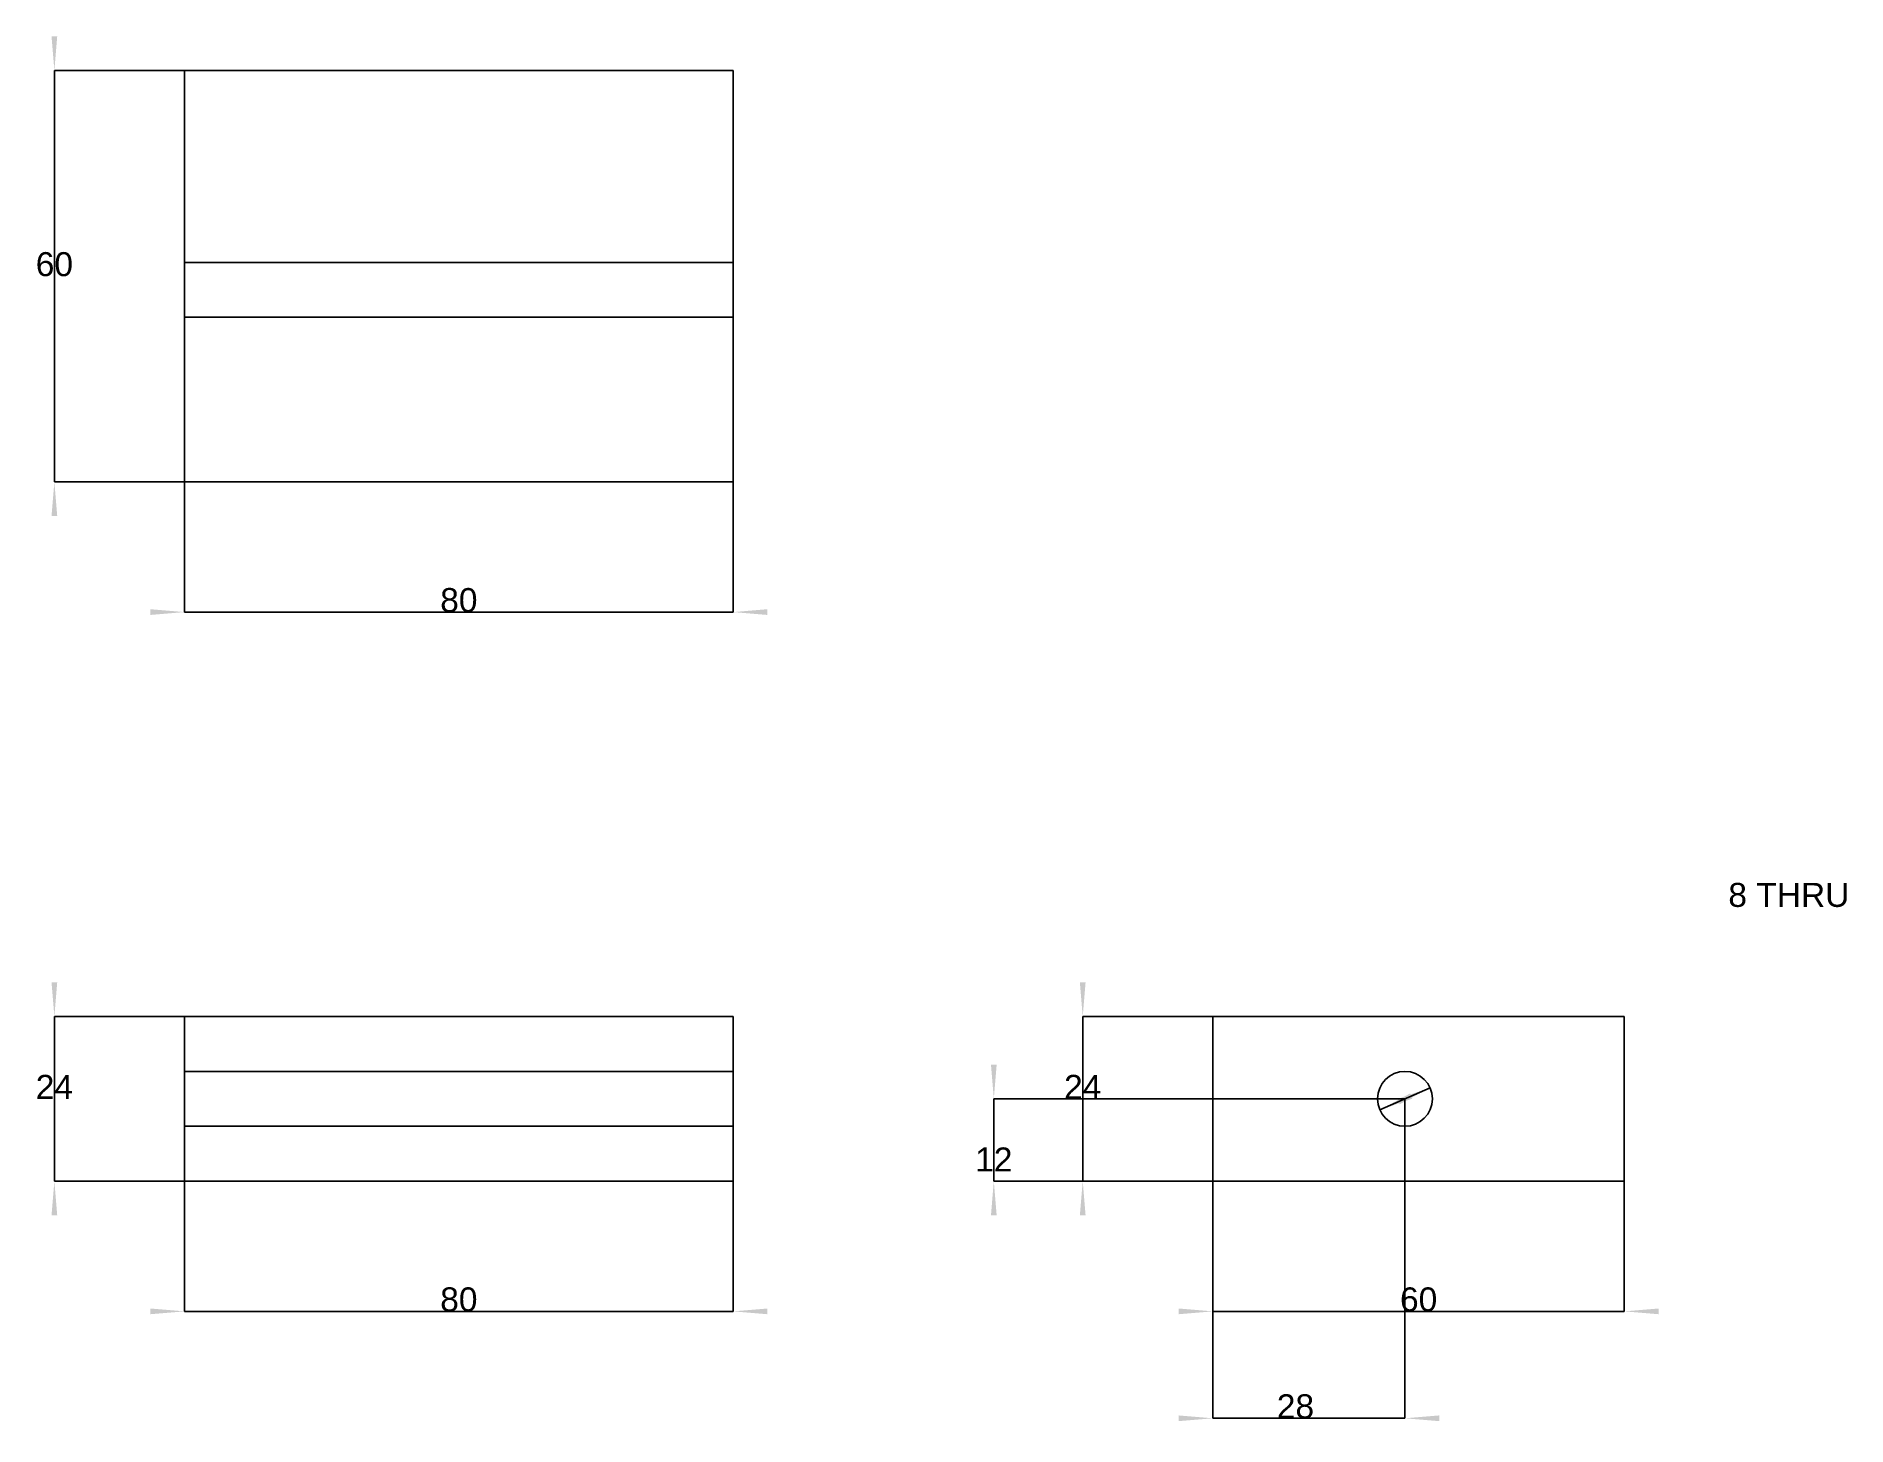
# Model space of a CAD drawing. Header units: millimetres. Extents: x 118 to 382, y 37 to 240.
import ezdxf
from ezdxf.enums import TextEntityAlignment as Align

# ---------------------------------------------------------------- set-up
doc = ezdxf.new("R2010")
doc.units = ezdxf.units.MM
doc.layers.get('0').update_dxf_attribs({"linetype": 'CONTINUOUS'})
for name, color, linetype in [('D', 7, 'CONTINUOUS'), ('D001', 7, 'CONTINUOUS'), ('D002', 7, 'CONTINUOUS'), ('D003', 7, 'CONTINUOUS'), ('D004', 7, 'CONTINUOUS'), ('D005', 7, 'CONTINUOUS'), ('D006', 7, 'CONTINUOUS'), ('D007', 7, 'CONTINUOUS'), ('D008', 7, 'CONTINUOUS'), ('Front', 7, 'CONTINUOUS'), ('Right', 7, 'CONTINUOUS'), ('Top', 7, 'CONTINUOUS')]:
    doc.layers.add(name, color=color, linetype=linetype)
doc.styles.get("Standard").update_dxf_attribs({"font": 'arial.ttf'})
doc.dimstyles.get("Standard").update_dxf_attribs({"dimscale": 0, "dimtxt": 2.5, "dimasz": 2.5, "dimexe": 1.25, "dimexo": 0.625, "dimtad": 1, "dimtxsty": 'STANDARD', "dimcen": 2.5, "dimazin": 3, "dimtfac": 1, "dimtmove": 0, "dimatfit": 3})

# ---------------------------------------------------------------- blocks, each defined once
blk = doc.blocks.new('*D')
at = {"color": 0}
for points in [[(135, 53.5833), (135, 54.4167), (140, 54)], [(225, 53.5833), (225, 54.4167), (220, 54)]]:
    blk.add_solid(points, dxfattribs=at)
at = {"layer": 'D'}
for p, q in [((140, 73), (140, 54)), ((220, 73), (220, 54)), ((140, 54), (220, 54))]:
    blk.add_line(p, q, dxfattribs=at)
blk.add_text('80', height=3.5, dxfattribs=at).set_placement((180, 54), align=Align.CENTER)
blk = doc.blocks.new('*D001')
at = {"color": 0}
for points in [[(120.583, 102), (121.417, 102), (121, 97)], [(120.583, 68), (121.417, 68), (121, 73)]]:
    blk.add_solid(points, dxfattribs=at)
at = {"layer": 'D001'}
for p, q in [((140, 97), (121, 97)), ((121, 73), (121, 97)), ((140, 73), (121, 73))]:
    blk.add_line(p, q, dxfattribs=at)
blk.add_text('24', height=3.5, dxfattribs=at).set_placement((121, 85), align=Align.CENTER)
blk = doc.blocks.new('*D002')
at = {"color": 0}
for points in [[(135, 155.583), (135, 156.417), (140, 156)], [(225, 155.583), (225, 156.417), (220, 156)]]:
    blk.add_solid(points, dxfattribs=at)
at = {"layer": 'D002'}
for p, q in [((140, 175), (140, 156)), ((220, 175), (220, 156)), ((140, 156), (220, 156))]:
    blk.add_line(p, q, dxfattribs=at)
blk.add_text('80', height=3.5, dxfattribs=at).set_placement((180, 156), align=Align.CENTER)
blk = doc.blocks.new('*D003')
at = {"color": 0}
for points in [[(120.583, 240), (121.417, 240), (121, 235)], [(120.583, 170), (121.417, 170), (121, 175)]]:
    blk.add_solid(points, dxfattribs=at)
at = {"layer": 'D003'}
for p, q in [((140, 235), (121, 235)), ((121, 175), (121, 235)), ((140, 175), (121, 175))]:
    blk.add_line(p, q, dxfattribs=at)
blk.add_text('60', height=3.5, dxfattribs=at).set_placement((121, 205), align=Align.CENTER)
blk = doc.blocks.new('*D004')
at = {"color": 0}
for points in [[(285, 53.5833), (285, 54.4167), (290, 54)], [(355, 53.5833), (355, 54.4167), (350, 54)]]:
    blk.add_solid(points, dxfattribs=at)
at = {"layer": 'D004'}
for p, q in [((290, 73), (290, 54)), ((350, 73), (350, 54)), ((290, 54), (350, 54))]:
    blk.add_line(p, q, dxfattribs=at)
blk.add_text('60', height=3.5, dxfattribs=at).set_placement((320, 54), align=Align.CENTER)
blk = doc.blocks.new('*D005')
at = {"color": 0}
for points in [[(270.583, 102), (271.417, 102), (271, 97)], [(270.583, 68), (271.417, 68), (271, 73)]]:
    blk.add_solid(points, dxfattribs=at)
at = {"layer": 'D005'}
for p, q in [((290, 97), (271, 97)), ((271, 73), (271, 97)), ((290, 73), (271, 73))]:
    blk.add_line(p, q, dxfattribs=at)
blk.add_text('24', height=3.5, dxfattribs=at).set_placement((271, 85), align=Align.CENTER)
blk = doc.blocks.new('*D006')
at = {"color": 0}
for points in [[(285, 37.9876), (285, 38.8209), (290, 38.4043)], [(323, 37.9876), (323, 38.8209), (318, 38.4043)]]:
    blk.add_solid(points, dxfattribs=at)
at = {"layer": 'D006'}
for p, q in [((318, 85), (318, 38.4043)), ((290, 73), (290, 38.4043)), ((290, 38.4043), (318, 38.4043))]:
    blk.add_line(p, q, dxfattribs=at)
blk.add_text('28', height=3.5, dxfattribs=at).set_placement((302.03, 38.4043), align=Align.CENTER)
blk = doc.blocks.new('*D007')
at = {"color": 0}
for points in [[(257.614, 90), (258.447, 90), (258.03, 85)], [(257.614, 68), (258.447, 68), (258.03, 73)]]:
    blk.add_solid(points, dxfattribs=at)
at = {"layer": 'D007'}
for p, q in [((318, 85), (258.03, 85)), ((258.03, 73), (258.03, 85)), ((290, 73), (258.03, 73))]:
    blk.add_line(p, q, dxfattribs=at)
blk.add_text('12', height=3.5, dxfattribs=at).set_placement((258.03, 74.4043), align=Align.CENTER)
blk = doc.blocks.new('*D008')
at = {"color": 0}
for points in [[(319.083, 85.0223), (318.747, 85.7848), (314.34, 83.3859)], [(317.253, 84.2152), (316.917, 84.9777), (321.66, 86.6141)]]:
    blk.add_solid(points, dxfattribs=at)
at = {"layer": 'D008'}
blk.add_line((321.66, 86.6141), (314.34, 83.3859), dxfattribs=at)
blk.add_text('8 THRU', height=3.5, dxfattribs=at).set_placement((374, 113), align=Align.CENTER)

msp = doc.modelspace()

# ---------------------------------------------------------------- linework, layer by layer
at = {"layer": 'Front'}
for p, q in [((140, 73), (140, 97)), ((140, 97), (220, 97)), ((140, 73), (140, 97)), ((140, 97), (220, 97)), ((220, 73), (220, 97)), ((220, 73), (220, 97)), ((220, 89), (140, 89)), ((220, 81), (140, 81)), ((140, 73), (220, 73)), ((140, 73), (220, 73))]:
    msp.add_line(p, q, dxfattribs=at)
for points in [[(140, 81), (140, 81.1), (140, 81.396), (140, 81.873), (140, 82.506), (140, 83.264), (140, 84.11), (140, 85), (140, 85.89), (140, 86.736), (140, 87.494), (140, 88.127), (140, 88.604), (140, 88.9), (140, 89)], [(140, 89), (140, 88.9), (140, 88.604), (140, 88.127), (140, 87.494), (140, 86.736), (140, 85.89), (140, 85), (140, 84.11), (140, 83.264), (140, 82.506), (140, 81.873), (140, 81.396), (140, 81.1), (140, 81)], [(220, 81), (220, 81.1), (220, 81.396), (220, 81.873), (220, 82.506), (220, 83.264), (220, 84.11), (220, 85), (220, 85.89), (220, 86.736), (220, 87.494), (220, 88.127), (220, 88.604), (220, 88.9), (220, 89)], [(220, 89), (220, 88.9), (220, 88.604), (220, 88.127), (220, 87.494), (220, 86.736), (220, 85.89), (220, 85), (220, 84.11), (220, 83.264), (220, 82.506), (220, 81.873), (220, 81.396), (220, 81.1), (220, 81)]]:
    msp.add_open_spline(points, degree=1, dxfattribs=at)
at = {"layer": 'Right'}
for p, q in [((290, 73), (290, 97)), ((290, 97), (350, 97)), ((290, 73), (290, 97)), ((290, 97), (350, 97)), ((350, 73), (350, 97)), ((350, 73), (350, 97)), ((290, 73), (350, 73)), ((290, 73), (350, 73))]:
    msp.add_line(p, q, dxfattribs=at)
msp.add_circle((318, 85), 4, dxfattribs=at)
msp.add_circle((318, 85), 4, dxfattribs=at)
at = {"layer": 'Top'}
for p, q in [((140, 175), (140, 235)), ((140, 235), (220, 235)), ((140, 175), (140, 235)), ((140, 235), (220, 235)), ((220, 175), (220, 235)), ((220, 175), (220, 235)), ((220, 207), (140, 207)), ((220, 199), (140, 199)), ((140, 175), (220, 175)), ((140, 175), (220, 175))]:
    msp.add_line(p, q, dxfattribs=at)
for points in [[(140, 199), (140, 199.1), (140, 199.396), (140, 199.873), (140, 200.506), (140, 201.264), (140, 202.11), (140, 203), (140, 203.89), (140, 204.736), (140, 205.494), (140, 206.127), (140, 206.604), (140, 206.9), (140, 207)], [(220, 199), (220, 199.1), (220, 199.396), (220, 199.873), (220, 200.506), (220, 201.264), (220, 202.11), (220, 203), (220, 203.89), (220, 204.736), (220, 205.494), (220, 206.127), (220, 206.604), (220, 206.9), (220, 207)], [(140, 203), (140, 202.552), (140, 202.11), (140, 201.679), (140, 201.264), (140, 200.872), (140, 200.506), (140, 200.172), (140, 199.873), (140, 199.613), (140, 199.396), (140, 199.224), (140, 199.1), (140, 199.025), (140, 199)], [(220, 203), (220, 202.552), (220, 202.11), (220, 201.679), (220, 201.264), (220, 200.872), (220, 200.506), (220, 200.172), (220, 199.873), (220, 199.613), (220, 199.396), (220, 199.224), (220, 199.1), (220, 199.025), (220, 199)]]:
    msp.add_open_spline(points, degree=1, dxfattribs=at)
for points in [[(140, 207), (140, 206.987), (140, 206.975), (140, 206.937), (140, 206.9), (140, 206.838), (140, 206.776), (140, 206.69), (140, 206.604), (140, 206.495), (140, 206.387), (140, 206.257), (140, 206.127), (140, 205.978), (140, 205.828), (140, 205.661), (140, 205.494), (140, 205.311), (140, 205.128), (140, 204.932), (140, 204.736), (140, 204.528), (140, 204.321), (140, 204.106), (140, 203.89), (140, 203.449), (140, 203)], [(220, 207), (220, 206.987), (220, 206.975), (220, 206.937), (220, 206.9), (220, 206.838), (220, 206.776), (220, 206.69), (220, 206.604), (220, 206.495), (220, 206.387), (220, 206.257), (220, 206.127), (220, 205.978), (220, 205.828), (220, 205.661), (220, 205.494), (220, 205.311), (220, 205.128), (220, 204.932), (220, 204.736), (220, 204.528), (220, 204.321), (220, 204.106), (220, 203.89), (220, 203.449), (220, 203)]]:
    msp.add_open_spline(points, degree=2, knots=[4.712389, 4.712389, 4.712389, 4.8245887, 4.8245887, 4.9367885, 4.9367885, 5.0489882, 5.0489882, 5.1611879, 5.1611879, 5.2733877, 5.2733877, 5.3855874, 5.3855874, 5.4977871, 5.4977871, 5.6099869, 5.6099869, 5.7221866, 5.7221866, 5.8343864, 5.8343864, 5.9465861, 5.9465861, 6.0587858, 6.0587858, 6.2831853, 6.2831853, 6.2831853], dxfattribs=at)

# ---------------------------------------------------------------- dimensions: what is measured, and where the dimension line sits
at = {"layer": 'D'}
dim = msp.add_linear_dim(base=(180, 54), p1=(140, 73), p2=(220, 73), text='80', dimstyle='STANDARD', dxfattribs=at)
dim.commit()
dim.dimension.update_dxf_attribs({"geometry": '*D', "text_midpoint": (180, 59)})
at = {"layer": 'D001'}
dim = msp.add_linear_dim(base=(121, 85), p1=(140, 73), p2=(140, 97), angle=90, text='24', dimstyle='STANDARD', dxfattribs=at)
dim.commit()
dim.dimension.update_dxf_attribs({"geometry": '*D001', "text_midpoint": (126, 85)})
at = {"layer": 'D002'}
dim = msp.add_linear_dim(base=(180, 156), p1=(140, 175), p2=(220, 175), text='80', dimstyle='STANDARD', dxfattribs=at)
dim.commit()
dim.dimension.update_dxf_attribs({"geometry": '*D002', "text_midpoint": (180, 161)})
at = {"layer": 'D003'}
dim = msp.add_linear_dim(base=(121, 205), p1=(140, 175), p2=(140, 235), angle=90, text='60', dimstyle='STANDARD', dxfattribs=at)
dim.commit()
dim.dimension.update_dxf_attribs({"geometry": '*D003', "text_midpoint": (126, 205)})
at = {"layer": 'D004'}
dim = msp.add_linear_dim(base=(320, 54), p1=(290, 73), p2=(350, 73), text='60', dimstyle='STANDARD', dxfattribs=at)
dim.commit()
dim.dimension.update_dxf_attribs({"geometry": '*D004', "text_midpoint": (320, 59)})
at = {"layer": 'D005'}
dim = msp.add_linear_dim(base=(271, 85), p1=(290, 73), p2=(290, 97), angle=90, text='24', dimstyle='STANDARD', dxfattribs=at)
dim.commit()
dim.dimension.update_dxf_attribs({"geometry": '*D005', "text_midpoint": (276, 85)})
at = {"layer": 'D006'}
dim = msp.add_linear_dim(base=(302.03, 38.404), p1=(290, 73), p2=(318, 85), text='28', dimstyle='STANDARD', dxfattribs=at)
dim.commit()
dim.dimension.update_dxf_attribs({"geometry": '*D006', "text_midpoint": (304, 43)})
at = {"layer": 'D007'}
dim = msp.add_linear_dim(base=(258.03, 74.404), p1=(290, 73), p2=(318, 85), angle=90, text='12', dimstyle='STANDARD', dxfattribs=at)
dim.commit()
dim.dimension.update_dxf_attribs({"geometry": '*D007', "text_midpoint": (260, 79)})
at = {"layer": 'D008'}
dim = msp.add_diameter_dim_2p(p1=(321.66, 86.614), p2=(314.34, 83.386), text='8 THRU', dimstyle='STANDARD', dxfattribs=at)
dim.commit()
dim.dimension.update_dxf_attribs({"geometry": '*D008', "text_midpoint": (374, 113)})

doc.saveas('drawing.dxf')
